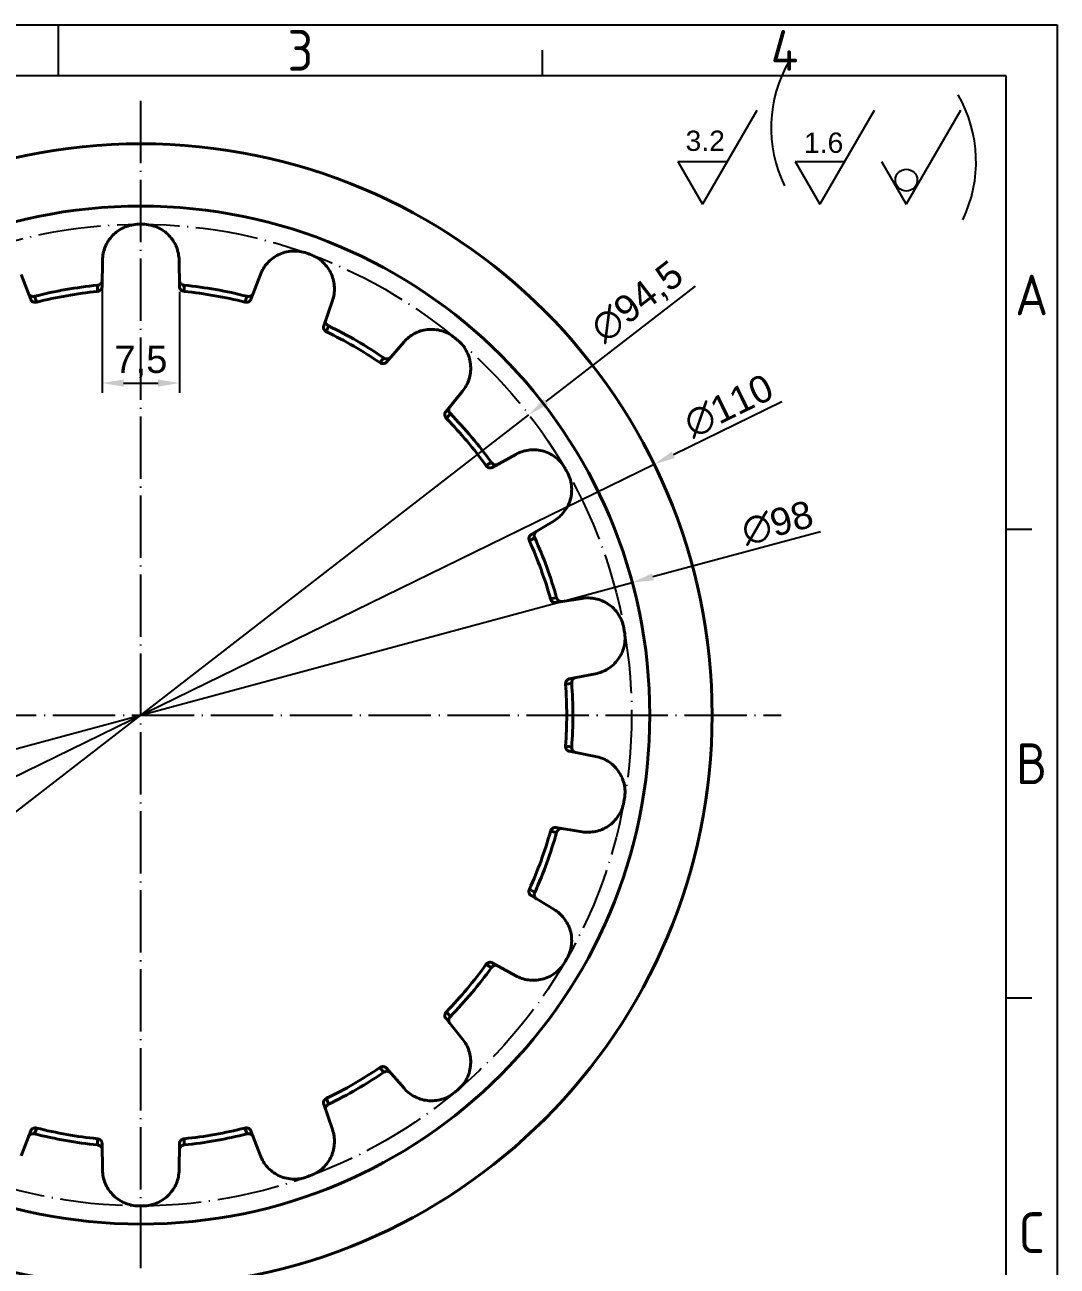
# Model space of a CAD drawing. Header units: millimetres. Extents: x 4337 to 4534, y 1258 to 1534.
# Drawn here: x 4434.5 to 4533.9, y 1414.3 to 1533.8 of the extents above; entities that cross this region are included whole.
import ezdxf
from ezdxf.enums import TextEntityAlignment as Align

# ---------------------------------------------------------------- set-up
doc = ezdxf.new("R2010")
doc.units = ezdxf.units.MM
doc.linetypes.add('ACAD_ISO04W100', pattern=[30, 24, -3, 0, -3])
for name, color, linetype, lineweight in [('AM_0', 7, 'Continuous', 40), ('AM_4', 1, 'ACAD_ISO04W100', 25), ('AM_5', 5, 'Continuous', 25)]:
    doc.layers.add(name, color=color, linetype=linetype, lineweight=lineweight)
doc.styles.add('ACISOTS', font='isocp.shx', dxfattribs={"height": 1})
doc.styles.get("Standard").update_dxf_attribs({"font": 'arial.ttf'})
doc.dimstyles.new('ISO-25', dxfattribs={"dimscale": 0.75, "dimtxt": 3.5, "dimasz": 2.75, "dimexe": 1.25, "dimexo": 0.625, "dimtad": 1, "dimtxsty": 'Standard', "dimcen": 2.5, "dimadec": 0, "dimazin": 0, "dimtfac": 1, "dimtmove": 0, "dimatfit": 3, "dimfxl": 1, "dimarcsym": 0})

# ---------------------------------------------------------------- blocks, each defined once
blk = doc.blocks.new('*D28')
at = {"layer": 'AM_5', "color": 0, "lineweight": -2, "ltscale": 0.25, "transparency": 16777216}
for p, q in [((4507.36, 1497.56), (4496.9, 1492.45)), ((4396.22, 1443.24), (4495.05, 1491.54)), ((4394.37, 1442.34), (4392.51, 1441.43))]:
    blk.add_line(p, q, dxfattribs=at)
at = {"layer": 'AM_5', "color": 0, "ltscale": 0.25, "transparency": 16777216}
for points in [[(4496.75, 1492.76), (4497.05, 1492.14), (4495.05, 1491.54)], [(4394.21, 1442.65), (4394.52, 1442.03), (4396.22, 1443.24)]]:
    blk.add_solid(points, dxfattribs=at)
at = {"layer": 'Defpoints', "color": 0, "ltscale": 0.25, "transparency": 16777216}
for p in [(4495.05, 1491.54), (4396.22, 1443.24)]:
    blk.add_point(p, dxfattribs=at)
at = {"layer": 'AM_5', "color": 0, "ltscale": 0.25, "transparency": 16777216, "insert": (4502.23, 1497.15), "char_height": 2.625, "attachment_point": 5, "rotation": 26.0467}
blk.add_mtext('∅110', dxfattribs=at)
blk = doc.blocks.new('*D32')
at = {"layer": 'AM_5', "color": 0, "lineweight": -2, "ltscale": 0.25, "transparency": 16777216}
for p, q in [((4441.91, 1508.75), (4441.91, 1498.42)), ((4449.36, 1508.15), (4449.36, 1498.42)), ((4443.98, 1499.36), (4447.3, 1499.36))]:
    blk.add_line(p, q, dxfattribs=at)
at = {"layer": 'AM_5', "color": 0, "ltscale": 0.25, "transparency": 16777216}
for points in [[(4443.98, 1499.7), (4443.98, 1499.01), (4441.91, 1499.36)], [(4447.3, 1499.7), (4447.3, 1499.01), (4449.36, 1499.36)]]:
    blk.add_solid(points, dxfattribs=at)
at = {"layer": 'Defpoints', "color": 0, "ltscale": 0.25, "transparency": 16777216}
for p in [(4441.91, 1509.22), (4449.36, 1508.62), (4449.36, 1499.36)]:
    blk.add_point(p, dxfattribs=at)
at = {"layer": 'AM_5', "color": 0, "ltscale": 0.25, "transparency": 16777216, "insert": (4445.64, 1501.4), "char_height": 2.625, "attachment_point": 5}
blk.add_mtext('7,5', dxfattribs=at)
blk = doc.blocks.new('*D33')
at = {"layer": 'AM_5', "color": 0, "lineweight": -2, "ltscale": 0.25, "transparency": 16777216}
for p, q in [((4511.06, 1485.05), (4494.93, 1480.7)), ((4398.32, 1454.63), (4492.94, 1480.16)), ((4396.33, 1454.09), (4394.34, 1453.56))]:
    blk.add_line(p, q, dxfattribs=at)
at = {"layer": 'AM_5', "color": 0, "ltscale": 0.25, "transparency": 16777216}
for points in [[(4494.84, 1481.03), (4495.02, 1480.36), (4492.94, 1480.16)], [(4396.24, 1454.42), (4396.42, 1453.76), (4398.32, 1454.63)]]:
    blk.add_solid(points, dxfattribs=at)
at = {"layer": 'Defpoints', "color": 0, "ltscale": 0.25, "transparency": 16777216}
for p in [(4492.94, 1480.16), (4398.32, 1454.63)]:
    blk.add_point(p, dxfattribs=at)
at = {"layer": 'AM_5', "color": 0, "ltscale": 0.25, "transparency": 16777216, "insert": (4506.92, 1485.88), "char_height": 2.625, "attachment_point": 5, "rotation": 15.0998}
blk.add_mtext('∅98', dxfattribs=at)
blk = doc.blocks.new('*D34')
at = {"layer": 'AM_5', "color": 0, "lineweight": -2, "ltscale": 0.25, "transparency": 16777216}
for p, q in [((4498.99, 1508.68), (4484.63, 1497.57)), ((4408.26, 1438.48), (4483, 1496.31)), ((4406.63, 1437.22), (4405, 1435.95))]:
    blk.add_line(p, q, dxfattribs=at)
at = {"layer": 'AM_5', "color": 0, "ltscale": 0.25, "transparency": 16777216}
for points in [[(4484.42, 1497.84), (4484.84, 1497.3), (4483, 1496.31)], [(4406.42, 1437.49), (4406.84, 1436.94), (4408.26, 1438.48)]]:
    blk.add_solid(points, dxfattribs=at)
at = {"layer": 'Defpoints', "color": 0, "ltscale": 0.25, "transparency": 16777216}
for p in [(4483, 1496.31), (4408.26, 1438.48)]:
    blk.add_point(p, dxfattribs=at)
at = {"layer": 'AM_5', "color": 0, "ltscale": 0.25, "transparency": 16777216, "insert": (4493.51, 1507.08), "char_height": 2.625, "attachment_point": 5, "rotation": 37.7328}
blk.add_mtext('∅94,5', dxfattribs=at)

msp = doc.modelspace()

# ---------------------------------------------------------------- linework, layer by layer
at = {"color": 135, "lineweight": 25}
for p, q in [((4336.627, 1533.846), (4533.853, 1533.846)), ((4437.693, 1528.94), (4437.693, 1533.846)), ((4533.853, 1533.846), (4533.853, 1258.121)), ((4484.301, 1528.94), (4484.301, 1531.393)), ((4531.4, 1485.275), (4528.947, 1485.275)), ((4531.4, 1440.139), (4528.947, 1440.139))]:
    msp.add_line(p, q, dxfattribs=at)
for p, q in [((4528.947, 1528.94), (4355.27, 1528.94)), ((4528.947, 1263.027), (4528.947, 1528.94))]:
    msp.add_line(p, q)
at = {"layer": 'AM_0'}
for p, q in [((4441.948, 1511.205), (4441.904, 1508.622)), ((4449.317, 1511.205), (4449.361, 1508.622)), ((4434.111, 1509.823), (4435.036, 1507.411)), ((4457.154, 1509.823), (4456.229, 1507.411)), ((4464.079, 1507.302), (4463.237, 1504.86)), ((4470.971, 1503.323), (4469.277, 1501.373)), ((4476.616, 1498.587), (4474.99, 1496.58)), ((4481.731, 1492.49), (4479.472, 1491.237)), ((4485.416, 1486.109), (4483.201, 1484.779)), ((4488.138, 1478.63), (4485.587, 1478.225)), ((4489.417, 1471.373), (4486.882, 1470.881)), ((4489.417, 1463.415), (4486.882, 1463.907)), ((4488.138, 1456.158), (4485.587, 1456.563)), ((4485.416, 1448.68), (4483.201, 1450.01)), ((4481.731, 1442.298), (4479.472, 1443.551)), ((4476.616, 1436.202), (4474.99, 1438.209)), ((4470.971, 1431.465), (4469.277, 1433.415)), ((4464.079, 1427.486), (4463.237, 1429.928)), ((4434.111, 1424.966), (4435.036, 1427.377)), ((4457.154, 1424.966), (4456.229, 1427.377)), ((4441.948, 1423.584), (4441.904, 1426.166)), ((4449.317, 1423.584), (4449.361, 1426.166))]:
    msp.add_line(p, q, dxfattribs=at)
at = {"layer": 'AM_0', "flags": 128}
for points in [[(4441.448, 1508.18), (4441.456, 1508.658), (4441.458, 1508.778)], [(4449.807, 1508.778), (4449.815, 1508.3), (4449.817, 1508.18)], [(4435.401, 1507.71), (4435.572, 1507.264), (4435.615, 1507.151)], [(4455.65, 1507.151), (4455.821, 1507.598), (4455.864, 1507.71)], [(4463.709, 1504.855), (4463.553, 1504.403), (4463.514, 1504.289)], [(4468.644, 1501.328), (4468.957, 1501.689), (4469.036, 1501.779)], [(4475.432, 1496.413), (4475.13, 1496.042), (4475.054, 1495.949)], [(4478.862, 1491.411), (4479.28, 1491.643), (4479.385, 1491.701)], [(4483.559, 1484.471), (4483.15, 1484.225), (4483.046, 1484.164)], [(4485.072, 1478.597), (4485.544, 1478.673), (4485.663, 1478.692)], [(4487.113, 1470.469), (4486.644, 1470.379), (4486.525, 1470.356)], [(4486.525, 1464.432), (4486.995, 1464.342), (4487.113, 1464.319)], [(4485.663, 1456.097), (4485.191, 1456.172), (4485.072, 1456.191)], [(4483.046, 1450.625), (4483.456, 1450.379), (4483.559, 1450.317)], [(4479.385, 1443.087), (4478.967, 1443.319), (4478.862, 1443.378)], [(4475.054, 1438.84), (4475.356, 1438.469), (4475.432, 1438.376)], [(4469.036, 1433.009), (4468.723, 1433.37), (4468.644, 1433.461)], [(4463.514, 1430.499), (4463.67, 1430.047), (4463.709, 1429.934)], [(4435.615, 1427.637), (4435.444, 1427.191), (4435.401, 1427.078)], [(4455.864, 1427.078), (4455.693, 1427.524), (4455.65, 1427.637)], [(4441.458, 1426.01), (4441.45, 1426.488), (4441.448, 1426.608)], [(4449.817, 1426.608), (4449.809, 1426.131), (4449.807, 1426.01)]]:
    msp.add_lwpolyline(points, dxfattribs=at)
at = {"layer": 'AM_0'}
for radius in [55, 49]:
    msp.add_circle((4445.633, 1467.394), radius, dxfattribs=at)
for radius, start, end in [(41.594, 95.76009, 104.23991), (41.594, 75.76009, 84.23991), (41, 95.85728, 104.14272), (41, 75.85728, 84.14272), (41.594, 55.76009, 64.23991), (41, 55.85728, 64.14272), (41.594, 35.76009, 44.23991), (41, 35.85728, 44.14272), (41.594, 15.76009, 24.23991), (41, 15.85728, 24.14272), (41, 355.85728, 4.14272), (41.594, 355.76009, 4.23991), (41, 335.85728, 344.14272), (41.594, 335.76009, 344.23991), (41, 315.85728, 324.14272), (41.594, 315.76009, 324.23991), (41, 295.85728, 304.14272), (41.594, 295.76009, 304.23991), (41.594, 255.76009, 264.23991), (41, 255.85728, 264.14272), (41.594, 275.76009, 284.23991), (41, 275.85728, 284.14272)]:
    msp.add_arc((4445.633, 1467.394), radius, start, end, dxfattribs=at)
for points, knots in [([(4445.448, 1514.644), (4445.204, 1514.644), (4444.966, 1514.619), (4444.498, 1514.521), (4444.267, 1514.447), (4443.619, 1514.165), (4443.232, 1513.891), (4442.764, 1513.402), (4442.624, 1513.224), (4442.385, 1512.852), (4442.285, 1512.659), (4442.122, 1512.256), (4442.06, 1512.048), (4441.975, 1511.63), (4441.952, 1511.418), (4441.948, 1511.205)], [0, 0, 0, 0, 0.125, 0.125, 0.25, 0.25, 0.5, 0.5, 0.625, 0.625, 0.75, 0.75, 0.875, 0.875, 1, 1, 1, 1]), ([(4445.817, 1514.644), (4446.061, 1514.644), (4446.299, 1514.619), (4446.767, 1514.521), (4446.998, 1514.447), (4447.646, 1514.165), (4448.033, 1513.891), (4448.501, 1513.402), (4448.641, 1513.224), (4448.88, 1512.852), (4448.98, 1512.659), (4449.143, 1512.256), (4449.205, 1512.048), (4449.29, 1511.63), (4449.313, 1511.418), (4449.317, 1511.205)], [0, 0, 0, 0, 0.125, 0.125, 0.25, 0.25, 0.5, 0.5, 0.625, 0.625, 0.75, 0.75, 0.875, 0.875, 1, 1, 1, 1]), ([(4457.154, 1509.823), (4457.308, 1510.222), (4457.529, 1510.586), (4458.114, 1511.236), (4458.463, 1511.505), (4459.28, 1511.909), (4459.727, 1512.032), (4460.442, 1512.077), (4460.679, 1512.068), (4461.152, 1512), (4461.39, 1511.941), (4461.619, 1511.858)], [0, 0, 0, 0, 0.25, 0.25, 0.5, 0.5, 0.75, 0.75, 0.875, 0.875, 1, 1, 1, 1]), ([(4464.079, 1507.302), (4464.218, 1507.707), (4464.283, 1508.128), (4464.252, 1509.002), (4464.158, 1509.432), (4463.791, 1510.267), (4463.528, 1510.649), (4463.01, 1511.142), (4462.822, 1511.288), (4462.416, 1511.54), (4462.196, 1511.648), (4461.967, 1511.731)], [0, 0, 0, 0, 0.25, 0.25, 0.5, 0.5, 0.75, 0.75, 0.875, 0.875, 1, 1, 1, 1]), ([(4441.904, 1508.622), (4441.902, 1508.513), (4441.853, 1508.407), (4441.687, 1508.246), (4441.571, 1508.193), (4441.448, 1508.18)], [0, 0, 0, 0, 0.5, 0.5, 1, 1, 1, 1]), ([(4441.458, 1508.778), (4441.581, 1508.791), (4441.697, 1508.843), (4441.863, 1509.005), (4441.912, 1509.111), (4441.914, 1509.22)], [0, 0, 0, 0, 0.5, 0.5, 1, 1, 1, 1]), ([(4449.351, 1509.22), (4449.353, 1509.111), (4449.402, 1509.005), (4449.568, 1508.843), (4449.684, 1508.791), (4449.807, 1508.778)], [0, 0, 0, 0, 0.5, 0.5, 1, 1, 1, 1]), ([(4449.817, 1508.18), (4449.694, 1508.193), (4449.578, 1508.246), (4449.412, 1508.407), (4449.363, 1508.513), (4449.361, 1508.622)], [0, 0, 0, 0, 0.5, 0.5, 1, 1, 1, 1]), ([(4434.822, 1507.969), (4434.86, 1507.868), (4434.943, 1507.784), (4435.154, 1507.69), (4435.281, 1507.68), (4435.401, 1507.71)], [0, 0, 0, 0, 0.5, 0.5, 1, 1, 1, 1]), ([(4435.615, 1507.151), (4435.495, 1507.121), (4435.368, 1507.131), (4435.157, 1507.226), (4435.075, 1507.31), (4435.036, 1507.411)], [0, 0, 0, 0, 0.5, 0.5, 1, 1, 1, 1]), ([(4456.229, 1507.411), (4456.19, 1507.31), (4456.108, 1507.226), (4455.897, 1507.131), (4455.77, 1507.121), (4455.65, 1507.151)], [0, 0, 0, 0, 0.5, 0.5, 1, 1, 1, 1]), ([(4455.864, 1507.71), (4455.984, 1507.68), (4456.111, 1507.69), (4456.322, 1507.784), (4456.405, 1507.868), (4456.444, 1507.969)], [0, 0, 0, 0, 0.5, 0.5, 1, 1, 1, 1]), ([(4463.514, 1504.289), (4463.403, 1504.343), (4463.312, 1504.432), (4463.211, 1504.641), (4463.202, 1504.758), (4463.237, 1504.86)], [0, 0, 0, 0, 0.5, 0.5, 1, 1, 1, 1]), ([(4463.432, 1505.426), (4463.397, 1505.323), (4463.406, 1505.206), (4463.507, 1504.998), (4463.598, 1504.908), (4463.709, 1504.855)], [0, 0, 0, 0, 0.5, 0.5, 1, 1, 1, 1]), ([(4470.971, 1503.323), (4471.252, 1503.646), (4471.584, 1503.913), (4472.356, 1504.323), (4472.775, 1504.456), (4473.682, 1504.556), (4474.144, 1504.52), (4474.831, 1504.317), (4475.051, 1504.227), (4475.472, 1504.002), (4475.676, 1503.865), (4475.863, 1503.709)], [0, 0, 0, 0, 0.25, 0.25, 0.5, 0.5, 0.75, 0.75, 0.875, 0.875, 1, 1, 1, 1]), ([(4476.616, 1498.587), (4476.885, 1498.919), (4477.09, 1499.293), (4477.36, 1500.125), (4477.418, 1500.56), (4477.359, 1501.471), (4477.243, 1501.92), (4476.924, 1502.561), (4476.798, 1502.762), (4476.503, 1503.138), (4476.333, 1503.314), (4476.146, 1503.471)], [0, 0, 0, 0, 0.25, 0.25, 0.5, 0.5, 0.75, 0.75, 0.875, 0.875, 1, 1, 1, 1]), ([(4469.277, 1501.373), (4469.206, 1501.291), (4469.1, 1501.241), (4468.869, 1501.224), (4468.746, 1501.258), (4468.644, 1501.328)], [0, 0, 0, 0, 0.5, 0.5, 1, 1, 1, 1]), ([(4469.036, 1501.779), (4469.138, 1501.71), (4469.26, 1501.676), (4469.492, 1501.692), (4469.598, 1501.743), (4469.669, 1501.825)], [0, 0, 0, 0, 0.5, 0.5, 1, 1, 1, 1]), ([(4475.054, 1495.949), (4474.969, 1496.037), (4474.914, 1496.152), (4474.89, 1496.382), (4474.921, 1496.495), (4474.99, 1496.58)], [0, 0, 0, 0, 0.5, 0.5, 1, 1, 1, 1]), ([(4475.366, 1497.044), (4475.298, 1496.96), (4475.267, 1496.847), (4475.29, 1496.616), (4475.345, 1496.501), (4475.432, 1496.413)], [0, 0, 0, 0, 0.5, 0.5, 1, 1, 1, 1]), ([(4481.731, 1492.49), (4482.106, 1492.698), (4482.509, 1492.834), (4483.375, 1492.956), (4483.814, 1492.938), (4484.701, 1492.722), (4485.123, 1492.529), (4485.699, 1492.104), (4485.874, 1491.944), (4486.194, 1491.589), (4486.338, 1491.391), (4486.46, 1491.179)], [0, 0, 0, 0, 0.25, 0.25, 0.5, 0.5, 0.75, 0.75, 0.875, 0.875, 1, 1, 1, 1]), ([(4479.385, 1491.701), (4479.457, 1491.601), (4479.561, 1491.527), (4479.784, 1491.463), (4479.9, 1491.475), (4479.995, 1491.527)], [0, 0, 0, 0, 0.5, 0.5, 1, 1, 1, 1]), ([(4479.472, 1491.237), (4479.377, 1491.185), (4479.261, 1491.173), (4479.038, 1491.237), (4478.934, 1491.311), (4478.862, 1491.411)], [0, 0, 0, 0, 0.5, 0.5, 1, 1, 1, 1]), ([(4485.416, 1486.109), (4485.783, 1486.329), (4486.103, 1486.61), (4486.641, 1487.299), (4486.845, 1487.689), (4487.101, 1488.564), (4487.145, 1489.026), (4487.065, 1489.738), (4487.015, 1489.97), (4486.866, 1490.424), (4486.767, 1490.648), (4486.645, 1490.859)], [0, 0, 0, 0, 0.25, 0.25, 0.5, 0.5, 0.75, 0.75, 0.875, 0.875, 1, 1, 1, 1]), ([(4483.046, 1484.164), (4482.996, 1484.276), (4482.984, 1484.403), (4483.04, 1484.628), (4483.108, 1484.723), (4483.201, 1484.779)], [0, 0, 0, 0, 0.5, 0.5, 1, 1, 1, 1]), ([(4483.714, 1485.087), (4483.621, 1485.031), (4483.553, 1484.935), (4483.496, 1484.71), (4483.509, 1484.584), (4483.559, 1484.471)], [0, 0, 0, 0, 0.5, 0.5, 1, 1, 1, 1]), ([(4485.587, 1478.225), (4485.479, 1478.208), (4485.366, 1478.238), (4485.178, 1478.374), (4485.106, 1478.478), (4485.072, 1478.597)], [0, 0, 0, 0, 0.5, 0.5, 1, 1, 1, 1]), ([(4485.663, 1478.692), (4485.696, 1478.573), (4485.768, 1478.468), (4485.956, 1478.332), (4486.07, 1478.302), (4486.177, 1478.319)], [0, 0, 0, 0, 0.5, 0.5, 1, 1, 1, 1]), ([(4488.138, 1478.63), (4488.56, 1478.697), (4488.986, 1478.688), (4489.842, 1478.506), (4490.248, 1478.338), (4491.007, 1477.832), (4491.338, 1477.507), (4491.734, 1476.91), (4491.844, 1476.7), (4492.022, 1476.257), (4492.09, 1476.021), (4492.133, 1475.781)], [0, 0, 0, 0, 0.25, 0.25, 0.5, 0.5, 0.75, 0.75, 0.875, 0.875, 1, 1, 1, 1]), ([(4489.417, 1471.373), (4489.837, 1471.455), (4490.234, 1471.609), (4490.976, 1472.073), (4491.301, 1472.37), (4491.841, 1473.105), (4492.04, 1473.523), (4492.208, 1474.219), (4492.24, 1474.455), (4492.256, 1474.932), (4492.239, 1475.177), (4492.197, 1475.417)], [0, 0, 0, 0, 0.25, 0.25, 0.5, 0.5, 0.75, 0.75, 0.875, 0.875, 1, 1, 1, 1]), ([(4486.525, 1470.356), (4486.516, 1470.479), (4486.548, 1470.602), (4486.678, 1470.794), (4486.775, 1470.86), (4486.882, 1470.881)], [0, 0, 0, 0, 0.5, 0.5, 1, 1, 1, 1]), ([(4487.469, 1470.995), (4487.362, 1470.974), (4487.265, 1470.908), (4487.135, 1470.716), (4487.104, 1470.592), (4487.113, 1470.469)], [0, 0, 0, 0, 0.5, 0.5, 1, 1, 1, 1]), ([(4486.882, 1463.907), (4486.775, 1463.928), (4486.679, 1463.994), (4486.549, 1464.186), (4486.516, 1464.309), (4486.525, 1464.432)], [0, 0, 0, 0, 0.5, 0.5, 1, 1, 1, 1]), ([(4487.113, 1464.319), (4487.104, 1464.196), (4487.135, 1464.073), (4487.265, 1463.88), (4487.362, 1463.814), (4487.469, 1463.793)], [0, 0, 0, 0, 0.5, 0.5, 1, 1, 1, 1]), ([(4489.417, 1463.415), (4489.837, 1463.333), (4490.234, 1463.179), (4490.976, 1462.715), (4491.301, 1462.419), (4491.841, 1461.684), (4492.04, 1461.265), (4492.208, 1460.569), (4492.24, 1460.334), (4492.256, 1459.856), (4492.239, 1459.612), (4492.197, 1459.371)], [0, 0, 0, 0, 0.25, 0.25, 0.5, 0.5, 0.75, 0.75, 0.875, 0.875, 1, 1, 1, 1]), ([(4488.138, 1456.158), (4488.56, 1456.091), (4488.986, 1456.101), (4489.842, 1456.283), (4490.248, 1456.45), (4491.007, 1456.956), (4491.338, 1457.282), (4491.734, 1457.878), (4491.844, 1458.088), (4492.022, 1458.532), (4492.09, 1458.767), (4492.133, 1459.007)], [0, 0, 0, 0, 0.25, 0.25, 0.5, 0.5, 0.75, 0.75, 0.875, 0.875, 1, 1, 1, 1]), ([(4485.072, 1456.191), (4485.106, 1456.31), (4485.178, 1456.415), (4485.366, 1456.551), (4485.479, 1456.58), (4485.587, 1456.563)], [0, 0, 0, 0, 0.5, 0.5, 1, 1, 1, 1]), ([(4486.177, 1456.469), (4486.07, 1456.486), (4485.956, 1456.457), (4485.769, 1456.321), (4485.696, 1456.216), (4485.663, 1456.097)], [0, 0, 0, 0, 0.5, 0.5, 1, 1, 1, 1]), ([(4483.201, 1450.01), (4483.108, 1450.065), (4483.04, 1450.161), (4482.984, 1450.385), (4482.996, 1450.512), (4483.046, 1450.625)], [0, 0, 0, 0, 0.5, 0.5, 1, 1, 1, 1]), ([(4483.559, 1450.317), (4483.509, 1450.205), (4483.496, 1450.078), (4483.553, 1449.853), (4483.621, 1449.758), (4483.714, 1449.702)], [0, 0, 0, 0, 0.5, 0.5, 1, 1, 1, 1]), ([(4485.416, 1448.68), (4485.783, 1448.459), (4486.103, 1448.179), (4486.641, 1447.489), (4486.845, 1447.099), (4487.101, 1446.224), (4487.145, 1445.762), (4487.065, 1445.051), (4487.015, 1444.819), (4486.866, 1444.365), (4486.767, 1444.141), (4486.645, 1443.929)], [0, 0, 0, 0, 0.25, 0.25, 0.5, 0.5, 0.75, 0.75, 0.875, 0.875, 1, 1, 1, 1]), ([(4478.862, 1443.378), (4478.934, 1443.478), (4479.038, 1443.551), (4479.261, 1443.615), (4479.377, 1443.604), (4479.472, 1443.551)], [0, 0, 0, 0, 0.5, 0.5, 1, 1, 1, 1]), ([(4479.995, 1443.261), (4479.9, 1443.314), (4479.784, 1443.325), (4479.561, 1443.261), (4479.457, 1443.187), (4479.385, 1443.087)], [0, 0, 0, 0, 0.5, 0.5, 1, 1, 1, 1]), ([(4481.731, 1442.298), (4482.106, 1442.091), (4482.509, 1441.954), (4483.375, 1441.832), (4483.814, 1441.851), (4484.701, 1442.067), (4485.123, 1442.259), (4485.699, 1442.684), (4485.874, 1442.844), (4486.194, 1443.2), (4486.338, 1443.398), (4486.46, 1443.609)], [0, 0, 0, 0, 0.25, 0.25, 0.5, 0.5, 0.75, 0.75, 0.875, 0.875, 1, 1, 1, 1]), ([(4474.99, 1438.209), (4474.921, 1438.293), (4474.89, 1438.406), (4474.914, 1438.636), (4474.969, 1438.751), (4475.054, 1438.84)], [0, 0, 0, 0, 0.5, 0.5, 1, 1, 1, 1]), ([(4475.432, 1438.376), (4475.345, 1438.287), (4475.291, 1438.172), (4475.266, 1437.941), (4475.298, 1437.828), (4475.366, 1437.744)], [0, 0, 0, 0, 0.5, 0.5, 1, 1, 1, 1]), ([(4476.616, 1436.202), (4476.885, 1435.869), (4477.09, 1435.496), (4477.36, 1434.664), (4477.418, 1434.228), (4477.359, 1433.318), (4477.243, 1432.869), (4476.924, 1432.228), (4476.798, 1432.027), (4476.503, 1431.651), (4476.333, 1431.474), (4476.146, 1431.317)], [0, 0, 0, 0, 0.25, 0.25, 0.5, 0.5, 0.75, 0.75, 0.875, 0.875, 1, 1, 1, 1]), ([(4468.644, 1433.461), (4468.746, 1433.53), (4468.869, 1433.564), (4469.1, 1433.547), (4469.206, 1433.497), (4469.277, 1433.415)], [0, 0, 0, 0, 0.5, 0.5, 1, 1, 1, 1]), ([(4469.669, 1432.964), (4469.598, 1433.046), (4469.492, 1433.096), (4469.261, 1433.112), (4469.138, 1433.078), (4469.036, 1433.009)], [0, 0, 0, 0, 0.5, 0.5, 1, 1, 1, 1]), ([(4470.971, 1431.465), (4471.252, 1431.142), (4471.584, 1430.876), (4472.356, 1430.465), (4472.775, 1430.332), (4473.682, 1430.232), (4474.144, 1430.269), (4474.831, 1430.471), (4475.051, 1430.561), (4475.472, 1430.786), (4475.676, 1430.923), (4475.863, 1431.08)], [0, 0, 0, 0, 0.25, 0.25, 0.5, 0.5, 0.75, 0.75, 0.875, 0.875, 1, 1, 1, 1]), ([(4463.237, 1429.928), (4463.202, 1430.031), (4463.211, 1430.147), (4463.312, 1430.356), (4463.403, 1430.445), (4463.514, 1430.499)], [0, 0, 0, 0, 0.5, 0.5, 1, 1, 1, 1]), ([(4463.709, 1429.934), (4463.598, 1429.88), (4463.507, 1429.791), (4463.406, 1429.582), (4463.397, 1429.465), (4463.432, 1429.363)], [0, 0, 0, 0, 0.5, 0.5, 1, 1, 1, 1]), ([(4435.401, 1427.078), (4435.281, 1427.109), (4435.155, 1427.099), (4434.943, 1427.004), (4434.86, 1426.921), (4434.822, 1426.819)], [0, 0, 0, 0, 0.5, 0.5, 1, 1, 1, 1]), ([(4435.036, 1427.377), (4435.075, 1427.479), (4435.157, 1427.562), (4435.368, 1427.657), (4435.495, 1427.667), (4435.615, 1427.637)], [0, 0, 0, 0, 0.5, 0.5, 1, 1, 1, 1]), ([(4455.65, 1427.637), (4455.77, 1427.667), (4455.897, 1427.657), (4456.108, 1427.562), (4456.19, 1427.479), (4456.229, 1427.377)], [0, 0, 0, 0, 0.5, 0.5, 1, 1, 1, 1]), ([(4456.444, 1426.819), (4456.405, 1426.921), (4456.322, 1427.004), (4456.111, 1427.099), (4455.984, 1427.109), (4455.864, 1427.078)], [0, 0, 0, 0, 0.5, 0.5, 1, 1, 1, 1]), ([(4464.079, 1427.486), (4464.218, 1427.081), (4464.283, 1426.661), (4464.252, 1425.786), (4464.158, 1425.357), (4463.791, 1424.522), (4463.528, 1424.139), (4463.01, 1423.646), (4462.822, 1423.501), (4462.416, 1423.248), (4462.196, 1423.14), (4461.967, 1423.057)], [0, 0, 0, 0, 0.25, 0.25, 0.5, 0.5, 0.75, 0.75, 0.875, 0.875, 1, 1, 1, 1]), ([(4441.448, 1426.608), (4441.571, 1426.596), (4441.687, 1426.543), (4441.853, 1426.382), (4441.902, 1426.275), (4441.904, 1426.166)], [0, 0, 0, 0, 0.5, 0.5, 1, 1, 1, 1]), ([(4441.914, 1425.568), (4441.912, 1425.677), (4441.864, 1425.784), (4441.697, 1425.945), (4441.581, 1425.998), (4441.458, 1426.01)], [0, 0, 0, 0, 0.5, 0.5, 1, 1, 1, 1]), ([(4449.807, 1426.01), (4449.684, 1425.998), (4449.568, 1425.945), (4449.402, 1425.784), (4449.353, 1425.677), (4449.351, 1425.568)], [0, 0, 0, 0, 0.5, 0.5, 1, 1, 1, 1]), ([(4449.361, 1426.166), (4449.363, 1426.275), (4449.412, 1426.381), (4449.578, 1426.543), (4449.694, 1426.596), (4449.817, 1426.608)], [0, 0, 0, 0, 0.5, 0.5, 1, 1, 1, 1]), ([(4457.154, 1424.966), (4457.308, 1424.566), (4457.529, 1424.202), (4458.114, 1423.552), (4458.463, 1423.284), (4459.28, 1422.88), (4459.727, 1422.756), (4460.442, 1422.711), (4460.679, 1422.721), (4461.152, 1422.788), (4461.39, 1422.847), (4461.619, 1422.93)], [0, 0, 0, 0, 0.25, 0.25, 0.5, 0.5, 0.75, 0.75, 0.875, 0.875, 1, 1, 1, 1]), ([(4441.948, 1423.584), (4441.956, 1423.156), (4442.039, 1422.738), (4442.367, 1421.927), (4442.602, 1421.556), (4443.232, 1420.897), (4443.61, 1420.627), (4444.266, 1420.341), (4444.492, 1420.269), (4444.96, 1420.17), (4445.204, 1420.144), (4445.448, 1420.144)], [0, 0, 0, 0, 0.25, 0.25, 0.5, 0.5, 0.75, 0.75, 0.875, 0.875, 1, 1, 1, 1]), ([(4449.317, 1423.584), (4449.309, 1423.156), (4449.226, 1422.738), (4448.898, 1421.927), (4448.663, 1421.556), (4448.033, 1420.897), (4447.655, 1420.627), (4446.999, 1420.341), (4446.773, 1420.269), (4446.305, 1420.17), (4446.061, 1420.144), (4445.817, 1420.144)], [0, 0, 0, 0, 0.25, 0.25, 0.5, 0.5, 0.75, 0.75, 0.875, 0.875, 1, 1, 1, 1])]:
    msp.add_open_spline(points, degree=3, knots=knots, dxfattribs=at)
for points in [[(4445.817, 1514.644), (4445.694, 1514.644), (4445.571, 1514.644), (4445.448, 1514.644)], [(4461.967, 1511.731), (4461.851, 1511.774), (4461.735, 1511.816), (4461.619, 1511.858)], [(4476.146, 1503.471), (4476.051, 1503.55), (4475.957, 1503.629), (4475.863, 1503.709)], [(4486.645, 1490.859), (4486.583, 1490.966), (4486.521, 1491.073), (4486.46, 1491.179)], [(4492.197, 1475.417), (4492.175, 1475.538), (4492.154, 1475.66), (4492.133, 1475.781)], [(4492.133, 1459.007), (4492.154, 1459.129), (4492.175, 1459.25), (4492.197, 1459.371)], [(4486.46, 1443.609), (4486.521, 1443.716), (4486.583, 1443.823), (4486.645, 1443.929)], [(4475.863, 1431.08), (4475.957, 1431.159), (4476.051, 1431.238), (4476.146, 1431.317)], [(4461.619, 1422.93), (4461.735, 1422.973), (4461.851, 1423.015), (4461.967, 1423.057)], [(4445.448, 1420.144), (4445.571, 1420.144), (4445.694, 1420.144), (4445.817, 1420.144)]]:
    msp.add_open_spline(points, degree=3, dxfattribs=at)
at = {"layer": 'AM_4', "ltscale": 0.25}
for p, q in [((4445.633, 1353.335), (4445.633, 1527.03)), ((4383.968, 1467.394), (4507.297, 1467.394))]:
    msp.add_line(p, q, dxfattribs=at)
msp.add_circle((4445.633, 1467.394), 47.25, dxfattribs=at)
at = {"layer": 'AM_5'}
for p, q in [((4504.932, 1525.608), (4499.715, 1516.572)), ((4516.23, 1525.608), (4511.013, 1516.572)), ((4524.538, 1525.608), (4519.321, 1516.572)), ((4497.343, 1520.679), (4502.086, 1520.679)), ((4497.343, 1520.679), (4499.715, 1516.572)), ((4508.642, 1520.679), (4513.385, 1520.679)), ((4508.642, 1520.679), (4511.013, 1516.572)), ((4516.95, 1520.679), (4519.321, 1516.572))]:
    msp.add_line(p, q, dxfattribs=at)
msp.add_circle((4519.33, 1518.899), 1.052, dxfattribs=at)
for centre, start, end in [((4519.087, 1523.941), 149.81687, 205.95777), ((4513.275, 1520.67), 334.04223, 30.18313)]:
    msp.add_arc(centre, 12.771, start, end, dxfattribs=at)

# ---------------------------------------------------------------- texts
at = {"color": 135, "lineweight": 25, "style": 'ACISOTS'}
for s, p in [('3', (4460.997, 1531.393)), ('4', (4507.606, 1531.393)), ('A', (4531.4, 1507.843)), ('B', (4531.4, 1462.707)), ('C', (4531.4, 1417.571))]:
    msp.add_text(s, height=3.925, dxfattribs=at).set_placement(p, align=Align.MIDDLE)
at = {"layer": 'AM_5', "char_height": 1.9519, "attachment_point": 1}
for s, insert in [('3.2', (4498.076, 1523.661)), ('1.6', (4509.476, 1523.473))]:
    msp.add_mtext_dynamic_manual_height_columns(s, width=18.23779, gutter_width=12.5, heights=[0], dxfattribs=dict(at, insert=insert))

# ---------------------------------------------------------------- dimensions: what is measured, and where the dimension line sits
at = {"layer": 'AM_5', "ltscale": 0.25}
for p1, p2, picture, middle in [((4408.263, 1438.478), (4483.002, 1496.31), '*D34', (4494.789, 1505.432)), ((4398.324, 1454.63), (4492.941, 1480.159), '*D33', (4507.414, 1484.064))]:
    dim = msp.add_diameter_dim_2p(p1=p1, p2=p2, dimstyle='ISO-25', dxfattribs=at)
    dim.commit()
    dim.dimension.update_dxf_attribs({"geometry": picture, "text_midpoint": middle, "dimtype": 163})
dim = msp.add_linear_dim(base=(4449.361, 1499.356), p1=(4441.914, 1509.22), p2=(4449.361, 1508.622), text='7,5', dimstyle='ISO-25', dxfattribs=at)
dim.commit()
dim.dimension.update_dxf_attribs({"geometry": '*D32', "text_midpoint": (4445.638, 1501.397)})
dim = msp.add_diameter_dim_2p(p1=(4396.219, 1443.243), p2=(4495.047, 1491.545), dimstyle='ISO-25', dxfattribs=at)
dim.commit()
dim.dimension.update_dxf_attribs({"geometry": '*D28', "text_midpoint": (4502.231, 1497.152)})

doc.saveas('drawing.dxf')
